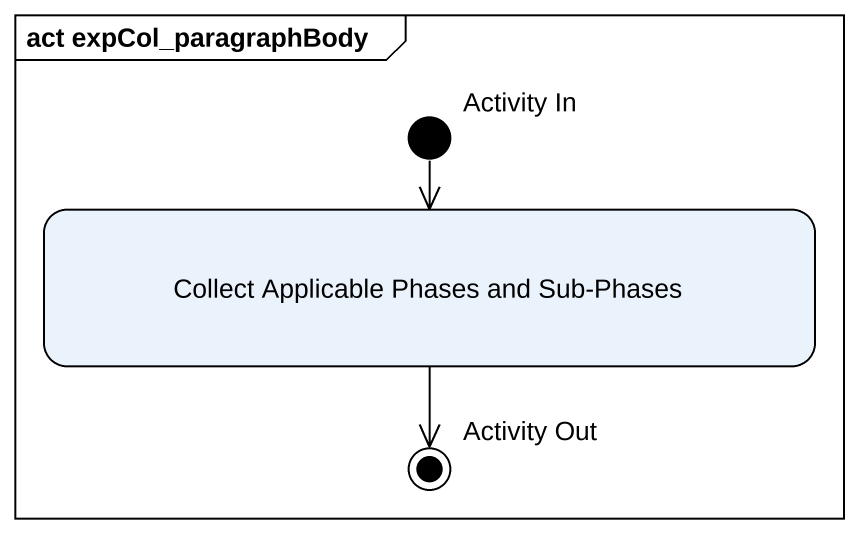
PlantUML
@startuml
mainframe act expCol_paragraphBody
hide empty description
state "Activity In" as Activity_In <<start>>
state "Collect Applicable Phases and Sub-Phases" as Collect_Applicable_Phases
state "Activity Out" as Activity_Out <<end>>
Activity_In --> Collect_Applicable_Phases
Collect_Applicable_Phases --> Activity_Out
@enduml
